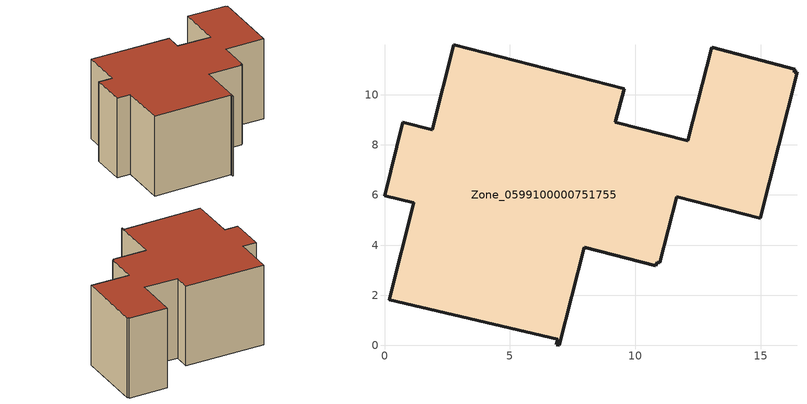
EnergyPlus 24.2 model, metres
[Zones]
Zone_0599100000751755
 floor ground (C_G): 1.17,5.69 0,5.98 0.74,8.9 1.9,8.6 2.77,12 9.56,10.25 9.21,8.9 12.1,8.15 13.06,11.88 16.37,11.02 16.34,10.9 16.45,10.89 14.98,5.08 11.65,5.92 10.98,3.29 10.87,3.32 10.83,3.18 7.96,3.9 6.96,0 6.86,0.03 6.91,0.24 0.18,1.83 z0
 wall outside (C_F): 16.37,11.02 13.06,11.88 12.1,8.15 9.21,8.9 9.56,10.25 2.77,12 1.9,8.6 0.74,8.9 0,5.98 1.17,5.69 0.18,1.83 6.91,0.24 6.86,0.03 6.96,0 7.96,3.9 10.83,3.18 10.87,3.32 10.98,3.29 11.65,5.92 14.98,5.08 16.45,10.89 16.34,10.9 16.37,11.02 z0:7.22
 roof outside (C_R): 6.96,0 7.96,3.9 10.83,3.18 10.87,3.32 10.98,3.29 11.65,5.92 14.98,5.08 16.45,10.89 16.34,10.9 16.37,11.02 13.06,11.88 12.1,8.15 9.21,8.9 9.56,10.25 2.77,12 1.9,8.6 0.74,8.9 0,5.98 1.17,5.69 0.18,1.83 6.91,0.24 6.86,0.03 z7.22
[BUILDING]
Pand.0599100000751755: North Axis=0; Terrain=City; Loads Convergence Tolerance Value=0.04; Temperature Convergence Tolerance Value=0.4; Solar Distribution=FullExterior; Maximum Number of Warmup Days=25; Minimum Number of Warmup Days=1
[Site:Location]
Rotterdam.The.Hague.AP_ZH_NLD Design_Conditions: Latitude=51.96; Longitude=4.45; Time Zone=1; Elevation=-4.5
[SITE:GROUNDTEMPERATURE:BUILDINGSURFACE]
18, 18, 18, 18, 18, 18, 18, 18, 18, 18, 18, 18
[MATERIAL] Thermal Absorptance=0.9; Solar Absorptance=0.7; Visible Absorptance=0.7
Name | Roughness | Thickness | Conductivity | Density | Specific Heat
G.D.2006-2014 | MediumSmooth | 0.15 | 0.06 | 540 | 1210
F.D.2006-2014 | Rough | 0.3 | 0.12 | 1920 | 840
R.D.2006-2014 | MediumRough | 0.2 | 0.08 | 1500 | 1000
[CONSTRUCTION]
C_G: G.D.2006-2014
C_F: F.D.2006-2014
C_R: R.D.2006-2014
[ZONE]
Zone_0599100000751755: Type=1; Multiplier=1; Ceiling Height=Autocalculate; Volume=Autocalculate; Floor Area=autocalculate; Part of Total Floor Area=Yes
[ZONEINFILTRATION:DESIGNFLOWRATE]
Infil_Zone_0599100000751755: Zone or ZoneList or Space or SpaceList=Zone_0599100000751755; Schedule=AlwaysOn; Design Flow Rate Calculation Method=Flow/Area; Flow Rate per Floor Area=0.0021; Constant Term Coefficient=1; Temperature Term Coefficient=0; Velocity Term Coefficient=0; Velocity Squared Term Coefficient=0
[HVACTEMPLATE:ZONE:IDEALLOADSAIRSYSTEM]
Zone_0599100000751755: Maximum Heating Supply Air Temperature=50; Minimum Cooling Supply Air Temperature=13; Maximum Heating Supply Air Humidity Ratio=0.0156; Minimum Cooling Supply Air Humidity Ratio=0.0077; Heating Limit=NoLimit; Cooling Limit=NoLimit; Dehumidification Control Type=ConstantSensibleHeatRatio; Cooling Sensible Heat Ratio=0.7; Dehumidification Setpoint=60; Humidification Control Type=None; Humidification Setpoint=30; Outdoor Air Method=None; Outdoor Air Flow Rate per Person=0.00944; Outdoor Air Flow Rate per Zone Floor Area=0; Outdoor Air Flow Rate per Zone=0; Demand Controlled Ventilation Type=None; Outdoor Air Economizer Type=NoEconomizer; Heat Recovery Type=None; Sensible Heat Recovery Effectiveness=0.7; Latent Heat Recovery Effectiveness=0.65
[ZONECONTROL:THERMOSTAT]
ThermostatControl_Zone_0599100000751755: Zone or ZoneList=Zone_0599100000751755; Control Type Schedule=DualSetpointControlType; Control 1=Thermostat_Zone_0599100000751755; Temperature Difference Between Cutout And Setpoint=0
[THERMOSTATSETPOINT:DUALSETPOINT]
Thermostat_Zone_0599100000751755: Heating Setpoint Temperature Schedule=HeatingSetpoint_Zone_0599100000751755; Cooling Setpoint Temperature Schedule=CoolingSetpoint_Zone_0599100000751755
[SCHEDULE:COMPACT]
HeatingSetpoint_Zone_0599100000751755: Through: 12/31, For: AllDays, Until: 24:00, 21
CoolingSetpoint_Zone_0599100000751755: Through: 12/31, For: AllDays, Until: 24:00, 24
DualSetpointControlType: Through: 12/31, For: AllDays, Until: 24:00, 4
AlwaysOn: Through: 12/31, For: AllDays, Until: 24:00, 1
